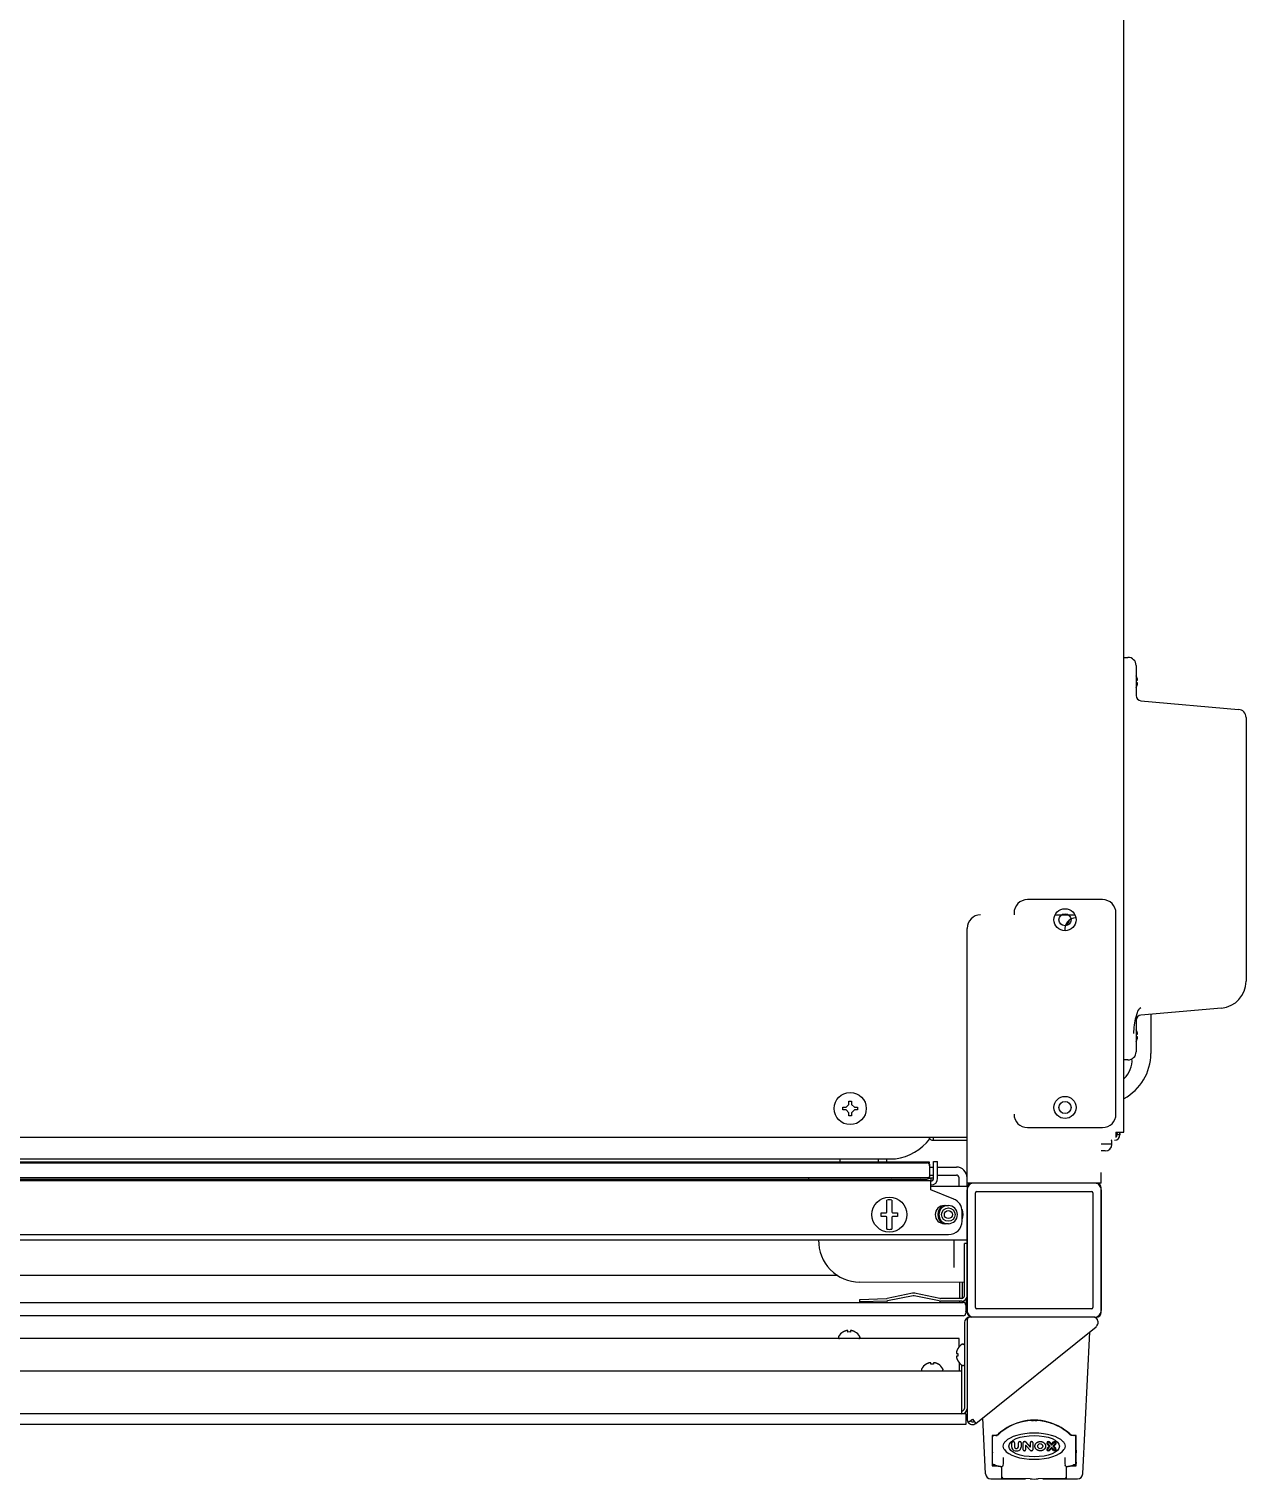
# Model space of a CAD drawing. Header units: millimetres. Extents: x 900 to 7803, y 2935 to 8583.
# Drawn here: x 5068 to 5522, y 2935 to 3475 of the extents above; entities that cross this region are included whole.
import ezdxf

# ---------------------------------------------------------------- set-up
doc = ezdxf.new("R2010")
doc.units = ezdxf.units.MM
doc.header["$LTSCALE"] = 676.148
doc.layers.get('0').update_dxf_attribs({"linetype": 'CONTINUOUS'})
for name, color, linetype in [('ASSI', 7, 'CONTINUOUS'), ('CURVE', 7, 'CONTINUOUS'), ('GEOM', 7, 'CONTINUOUS')]:
    doc.layers.add(name, color=color, linetype=linetype)

msp = doc.modelspace()

# ---------------------------------------------------------------- linework, layer by layer
at = {"color": 7, "linetype": 'Continuous'}
for p, q in [((5480.52, 3232.49), (5481.01, 3232.49)), ((5481.01, 3231.49), (5480.52, 3231.49)), ((5481.02, 3231.42), (5481.01, 3231.49)), ((5481.02, 3232.56), (5481.02, 3232.58)), ((5468.02, 3150.69), (5440.02, 3150.69)), ((5435.02, 3145.69), (5435.02, 3144.99)), ((5473.02, 3070.69), (5473.02, 3145.69)), ((5480.52, 3100.49), (5481.01, 3100.49)), ((5481.01, 3099.49), (5480.52, 3099.49)), ((5481.02, 3099.42), (5481.01, 3099.49)), ((5481.02, 3100.56), (5481.02, 3100.58)), ((5371.17, 3073.29), (5372.36, 3073.29)), ((5371.17, 3072.29), (5371.17, 3073.29)), ((5372.36, 3072.29), (5371.17, 3072.29)), ((5372.36, 3073.29), (5373.42, 3074.35)), ((5373.42, 3071.23), (5372.36, 3072.29)), ((5373.42, 3075.54), (5374.42, 3075.54)), ((5373.42, 3074.35), (5373.42, 3075.54)), ((5373.42, 3070.04), (5373.42, 3071.23)), ((5374.42, 3075.54), (5374.42, 3074.35)), ((5374.42, 3074.35), (5375.48, 3073.29)), ((5375.48, 3072.29), (5374.42, 3071.23)), ((5374.42, 3071.23), (5374.42, 3070.04)), ((5375.48, 3073.29), (5376.67, 3073.29)), ((5376.67, 3072.29), (5375.48, 3072.29)), ((5376.67, 3073.29), (5376.67, 3072.29)), ((5374.42, 3070.04), (5373.42, 3070.04)), ((5404.92, 3060.99), (5404.92, 3061.99)), ((5440.02, 3065.69), (5468.02, 3065.69)), ((5471.52, 3059.49), (5471.5, 3060.74)), ((5474.52, 3062.99), (5473.52, 3062.99)), ((5471.52, 3059.49), (5467.52, 3059.49)), ((4712.52, 3054.09), (5390.77, 3054.09)), ((5370.02, 3054.09), (5370.02, 3052.79)), ((5384.52, 3052.79), (5384.52, 3054.09)), ((5390.84, 3054.09), (5390.77, 3054.09)), ((5404.02, 3043.79), (5417.62, 3043.79)), ((5417.52, 3043.19), (5417.52, 2996.79)), ((5420.66, 2998.63), (5420.66, 3041.35)), ((5421.16, 3041.85), (5463.88, 3041.85)), ((5464.38, 3041.35), (5464.38, 2998.63)), ((5467.52, 2996.79), (5467.52, 3043.19)), ((4659.52, 3023.79), (5417.52, 3023.79)), ((5417.52, 3022.49), (5416.52, 3022.49)), ((5377.55, 3000.66), (5377.52, 3001.65)), ((5387.55, 3000.99), (5377.55, 3000.66)), ((5415.52, 3000.99), (5411.52, 3000.99)), ((5463.88, 2998.13), (5421.16, 2998.13)), ((5465.01, 2994.99), (5465.72, 2994.99)), ((5371.22, 2989.43), (5371.22, 2989.47)), ((5372.59, 2989.99), (5372.52, 2989.99)), ((5373.02, 2989.43), (5373.02, 2989.99)), ((5374.02, 2989.99), (5374.02, 2989.43)), ((5374.45, 2989.99), (5374.43, 2990)), ((5375.82, 2989.47), (5375.82, 2989.43)), ((5413.51, 2981.56), (5413.52, 2981.49)), ((5413.51, 2980.42), (5413.51, 2980.4)), ((5413.52, 2981.49), (5414.07, 2981.49)), ((5414.07, 2980.49), (5413.52, 2980.49)), ((5414.04, 2983.29), (5414.07, 2983.29)), ((5402.22, 2977.43), (5402.22, 2977.47)), ((5403.59, 2977.99), (5403.52, 2977.99)), ((5404.02, 2977.43), (5404.02, 2977.99)), ((5405.02, 2977.99), (5405.02, 2977.43)), ((5405.45, 2977.99), (5405.43, 2978)), ((5406.82, 2977.47), (5406.82, 2977.43)), ((5414.07, 2978.69), (5414.04, 2978.69)), ((5427.1, 2950.66), (5426.84, 2950.91)), ((5426.84, 2950.91), (5426.84, 2939.56)), ((5458.19, 2950.91), (5457.94, 2950.66)), ((5458.2, 2939.56), (5458.19, 2950.91)), ((5426.84, 2939.56), (5427.25, 2939.97)), ((5428.78, 2939.66), (5428.77, 2939.55)), ((5430.52, 2939.24), (5430.52, 2939.22)), ((5454.52, 2939.22), (5454.52, 2939.24)), ((5456.27, 2939.55), (5456.26, 2939.66)), ((5457.79, 2939.97), (5458.2, 2939.56))]:
    msp.add_line(p, q, dxfattribs=at)
at = {"linetype": 'Continuous'}
for p, q in [((5404.92, 3060.99), (5417.52, 3060.99)), ((5474.52, 3062.99), (5474.52, 3063.99)), ((5387.52, 3052.79), (5387.52, 3054.09)), ((5416.52, 3002.99), (5416.52, 3022.49)), ((5377.52, 3001.65), (5387.51, 3001.99)), ((5415.52, 3001.99), (5411.52, 3001.99))]:
    msp.add_line(p, q, dxfattribs=at)
at = {"color": 7, "linetype": 'Continuous'}
msp.add_circle((5373.92, 3072.79), 6, dxfattribs=at)
for centre, radius, start, end in [((5476.41, 3231.8), 4.75, 28.9685, 30.2183), ((5476.42, 3231.81), 4.75, 28.0074, 28.9684), ((5476.42, 3231.81), 4.75, 26.6813, 28.0074), ((5476.42, 3231.81), 4.74, 25.5402, 26.6812), ((5476.42, 3231.81), 4.74, 24.5722, 25.5402), ((5476.43, 3231.81), 4.73, 23.3175, 24.5722), ((5476.43, 3231.81), 4.73, 22.5474, 23.3174), ((5476.44, 3231.82), 4.72, 21.0025, 22.5476), ((5476.45, 3231.82), 4.72, 20.5181, 21.0023), ((5476.46, 3231.82), 4.7, 18.4656, 20.5187), ((5476.41, 3232.18), 4.75, 329.7816, 331.0315), ((5476.42, 3232.17), 4.75, 331.0316, 331.9926), ((5476.42, 3232.17), 4.75, 331.9926, 333.3187), ((5476.42, 3232.17), 4.74, 333.3188, 334.4598), ((5476.42, 3232.17), 4.74, 334.4598, 335.4278), ((5476.43, 3232.17), 4.73, 335.4278, 336.6825), ((5476.43, 3232.17), 4.73, 336.6826, 337.4526), ((5476.44, 3232.16), 4.72, 337.4524, 338.9975), ((5476.45, 3232.16), 4.72, 338.9977, 339.4819), ((5476.46, 3232.16), 4.7, 339.4813, 341.5344), ((5476.48, 3231.83), 4.68, 17.3773, 18.465), ((5476.48, 3232.15), 4.68, 341.535, 342.6227), ((5476.49, 3231.83), 4.67, 16.3949, 17.3772), ((5476.49, 3232.15), 4.67, 342.6228, 343.6051), ((5476.52, 3231.84), 4.64, 14.3176, 16.3964), ((5476.52, 3232.14), 4.64, 343.6036, 345.6824), ((5479.03, 3232.74), 2.01, 5.1401, 7.2744), ((5479.02, 3232.74), 2.01, 352.7259, 354.7415), ((5479.03, 3231.24), 2.01, 352.7256, 354.8598), ((5479.05, 3232.74), 1.98, 4.2856, 5.1372), ((5479.06, 3232.74), 1.97, 3.0233, 4.286), ((5479.06, 3232.74), 1.97, 355.3984, 356.7833), ((5479.05, 3231.24), 1.98, 4.6009, 5.2558), ((5479.06, 3231.24), 1.97, 3.2166, 4.6016), ((5479.06, 3231.24), 1.97, 355.714, 356.9767), ((5479.05, 3231.24), 1.98, 354.8627, 355.7144), ((5479.07, 3232.74), 1.96, 1.9964, 3.0228), ((5479.08, 3232.74), 1.95, 0.9261, 1.9964), ((5479.08, 3232.74), 1.95, 358.8459, 0.9258), ((5479.08, 3232.74), 1.96, 357.6233, 358.8455), ((5479.07, 3232.74), 1.96, 356.7841, 357.6235), ((5479.07, 3231.24), 1.96, 2.3765, 3.2159), ((5479.08, 3231.24), 1.95, 1.1544, 2.3767), ((5479.08, 3231.24), 1.95, 359.0741, 1.1541), ((5479.08, 3231.24), 1.95, 358.0037, 359.0738), ((5479.07, 3231.24), 1.96, 356.9771, 358.0037), ((5440.02, 3145.69), 5, 90, 180), ((5468.02, 3145.69), 5, 0, 90), ((5476.41, 3099.8), 4.75, 28.9685, 30.2183), ((5476.42, 3099.81), 4.75, 28.0074, 28.9684), ((5476.42, 3099.81), 4.75, 26.6813, 28.0074), ((5476.42, 3099.81), 4.74, 25.5402, 26.6812), ((5476.42, 3099.81), 4.74, 24.5722, 25.5402), ((5476.43, 3099.81), 4.73, 23.3175, 24.5722), ((5476.43, 3100.17), 4.73, 335.4278, 336.6825), ((5476.43, 3099.81), 4.73, 22.5474, 23.3174), ((5476.43, 3100.17), 4.73, 336.6826, 337.4526), ((5476.44, 3099.82), 4.72, 21.0025, 22.5476), ((5476.44, 3100.16), 4.72, 337.4524, 338.9975), ((5476.45, 3099.82), 4.72, 20.5181, 21.0023), ((5476.45, 3100.16), 4.72, 338.9977, 339.4819), ((5476.46, 3099.82), 4.7, 18.4656, 20.5187), ((5476.46, 3100.16), 4.7, 339.4813, 341.5344), ((5476.48, 3099.83), 4.68, 17.3773, 18.465), ((5476.48, 3100.15), 4.68, 341.535, 342.6227), ((5476.49, 3099.83), 4.67, 16.3949, 17.3772), ((5476.49, 3100.15), 4.67, 342.6228, 343.6051), ((5476.52, 3099.84), 4.64, 14.3176, 16.3964), ((5476.52, 3100.14), 4.64, 343.6036, 345.6824), ((5479.03, 3100.74), 2.01, 5.1401, 7.2744), ((5479.02, 3100.74), 2.01, 352.7259, 354.7415), ((5479.03, 3099.24), 2.01, 352.7256, 354.8598), ((5479.05, 3100.74), 1.98, 4.2856, 5.1372), ((5479.06, 3100.74), 1.97, 3.0233, 4.286), ((5479.06, 3100.74), 1.97, 355.3984, 356.7833), ((5479.05, 3099.24), 1.98, 4.6009, 5.2558), ((5479.06, 3099.24), 1.97, 3.2166, 4.6016), ((5479.06, 3099.24), 1.97, 355.714, 356.9767), ((5479.05, 3099.24), 1.98, 354.8627, 355.7144), ((5479.07, 3100.74), 1.96, 1.9964, 3.0228), ((5479.08, 3100.74), 1.95, 0.9261, 1.9964), ((5479.08, 3100.74), 1.95, 358.8459, 0.9258), ((5479.08, 3100.74), 1.96, 357.6233, 358.8455), ((5479.07, 3100.74), 1.96, 356.7841, 357.6235), ((5479.07, 3099.24), 1.96, 2.3765, 3.2159), ((5479.08, 3099.24), 1.95, 1.1544, 2.3767), ((5479.08, 3099.24), 1.95, 359.0741, 1.1541), ((5479.08, 3099.24), 1.95, 358.0037, 359.0738), ((5479.07, 3099.24), 1.96, 356.9771, 358.0037), ((5476.41, 3100.18), 4.75, 329.7816, 331.0315), ((5476.42, 3100.17), 4.75, 331.0316, 331.9926), ((5476.42, 3100.17), 4.75, 331.9926, 333.3187), ((5476.42, 3100.17), 4.74, 333.3188, 334.4598), ((5476.42, 3100.17), 4.74, 334.4598, 335.4278), ((5440.02, 3070.69), 5, 180, 270), ((5468.02, 3070.69), 5, 270, 360), ((5388.17, 3073.51), 19.6, 277.8201, 322.0692), ((5471.25, 3060.74), 0.25, 1, 90), ((5472.52, 3062.99), 1, 300.0453, 360), ((5419.32, 3043.19), 1.8, 90, 180), ((5465.72, 3043.19), 1.8, 0, 90), ((5421.16, 3041.35), 0.5, 90, 180), ((5463.88, 3041.35), 0.5, 0, 90), ((5410.52, 3033.24), 5.5, 339.2308, 20.7692), ((5415.52, 3002.99), 2, 270, 360), ((5419.32, 2996.79), 1.8, 180, 264.7088), ((5421.16, 2998.63), 0.5, 180, 270), ((5463.88, 2998.63), 0.5, 270, 360), ((5465.72, 2996.79), 1.8, 270, 360), ((5373.72, 2985.37), 4.8, 121.3727, 149.6988), ((5373.71, 2985.38), 4.75, 118.9687, 121.5341), ((5373.7, 2985.39), 4.75, 118.0074, 118.9684), ((5373.7, 2985.39), 4.75, 116.6813, 118.0074), ((5373.7, 2985.39), 4.74, 115.5402, 116.6812), ((5373.7, 2985.4), 4.74, 114.5722, 115.5402), ((5373.7, 2985.4), 4.73, 113.3175, 114.5722), ((5373.69, 2985.4), 4.73, 112.5474, 113.3174), ((5373.69, 2985.41), 4.72, 111.0025, 112.5476), ((5373.69, 2985.42), 4.72, 110.5181, 111.0023), ((5373.68, 2985.43), 4.7, 108.4656, 110.5187), ((5373.68, 2985.45), 4.68, 107.3773, 108.465), ((5373.67, 2985.46), 4.67, 106.3949, 107.3772), ((5373.67, 2985.49), 4.64, 104.3176, 106.3964), ((5372.77, 2988.02), 1.98, 94.6009, 95.2558), ((5372.77, 2988.03), 1.97, 93.2166, 94.6016), ((5372.77, 2988.04), 1.96, 92.3765, 93.2159), ((5372.77, 2988.05), 1.95, 91.1544, 92.3767), ((5372.77, 2988.05), 1.95, 89.0741, 91.1541), ((5372.77, 2988.05), 1.95, 88.0037, 89.0738), ((5372.77, 2988.04), 1.96, 86.9771, 88.0037), ((5372.77, 2988.03), 1.97, 85.714, 86.9767), ((5372.77, 2988.02), 1.98, 84.8627, 85.7144), ((5372.76, 2988), 2.01, 82.7256, 84.8598), ((5373.52, 2985.67), 3.8, 82.4351, 97.5649), ((5374.27, 2988), 2.01, 95.1401, 97.2744), ((5374.27, 2988.02), 1.98, 94.2856, 95.1372), ((5374.27, 2988.03), 1.97, 93.0233, 94.286), ((5374.27, 2988.04), 1.96, 91.9964, 93.0228), ((5374.27, 2988.05), 1.95, 90.9261, 91.9964), ((5374.27, 2988.05), 1.95, 88.8459, 90.9258), ((5374.27, 2988.05), 1.96, 87.6233, 88.8455), ((5374.27, 2988.04), 1.96, 86.7841, 87.6235), ((5374.27, 2988.03), 1.97, 85.3984, 86.7833), ((5374.26, 2988), 2.01, 82.7259, 84.7415), ((5373.37, 2985.49), 4.64, 73.6036, 75.6824), ((5373.36, 2985.46), 4.67, 72.6228, 73.6051), ((5373.36, 2985.45), 4.68, 71.535, 72.6227), ((5373.35, 2985.43), 4.7, 69.4813, 71.5344), ((5373.35, 2985.42), 4.72, 68.9977, 69.4819), ((5373.35, 2985.41), 4.72, 67.4524, 68.9975), ((5373.34, 2985.4), 4.73, 66.6826, 67.4526), ((5373.34, 2985.4), 4.73, 65.4278, 66.6825), ((5373.34, 2985.4), 4.74, 64.4598, 65.4278), ((5373.34, 2985.39), 4.74, 63.3188, 64.4598), ((5373.34, 2985.39), 4.75, 61.9926, 63.3187), ((5373.33, 2985.39), 4.75, 61.0316, 61.9926), ((5373.33, 2985.38), 4.75, 58.4659, 61.0313), ((5373.32, 2985.37), 4.8, 30.3012, 58.6273), ((5415.51, 2981.74), 2.01, 172.7256, 174.8598), ((5415.49, 2981.74), 1.98, 174.8627, 175.7144), ((5415.48, 2981.74), 1.97, 175.714, 176.9767), ((5415.47, 2981.74), 1.96, 176.9771, 178.0037), ((5415.46, 2981.74), 1.95, 178.0037, 179.0738), ((5415.46, 2981.74), 1.95, 179.0741, 181.1541), ((5415.46, 2981.74), 1.95, 181.1544, 182.3767), ((5415.47, 2981.74), 1.96, 182.3765, 183.2159), ((5415.48, 2981.74), 1.97, 183.2166, 184.6016), ((5415.49, 2981.74), 1.98, 184.6009, 185.2558), ((5415.51, 2980.24), 2.01, 172.7259, 174.7415), ((5415.48, 2980.24), 1.97, 175.3984, 176.7833), ((5415.47, 2980.24), 1.96, 176.7841, 177.6235), ((5415.46, 2980.24), 1.96, 177.6233, 178.8455), ((5415.46, 2980.24), 1.95, 178.8459, 180.9258), ((5415.46, 2980.24), 1.95, 180.9261, 181.9964), ((5415.47, 2980.24), 1.96, 181.9964, 183.0228), ((5415.48, 2980.24), 1.97, 183.0233, 184.286), ((5415.49, 2980.24), 1.98, 184.2856, 185.1372), ((5415.51, 2980.24), 2.01, 185.1401, 187.2744), ((5418.02, 2980.84), 4.64, 163.6036, 165.6824), ((5418.02, 2981.14), 4.64, 194.3176, 196.3964), ((5418.05, 2980.83), 4.67, 162.6228, 163.6051), ((5418.05, 2981.15), 4.67, 196.3949, 197.3772), ((5418.06, 2980.83), 4.68, 161.535, 162.6227), ((5418.06, 2981.15), 4.68, 197.3773, 198.465), ((5418.08, 2980.82), 4.7, 159.4813, 161.5344), ((5418.08, 2981.16), 4.7, 198.4656, 200.5187), ((5418.09, 2980.82), 4.72, 158.9977, 159.4819), ((5418.09, 2981.16), 4.72, 200.5181, 201.0023), ((5418.1, 2980.82), 4.72, 157.4524, 158.9975), ((5418.1, 2981.16), 4.72, 201.0025, 202.5476), ((5418.1, 2980.81), 4.73, 156.6826, 157.4526), ((5418.1, 2981.17), 4.73, 202.5474, 203.3174), ((5418.11, 2980.81), 4.73, 155.4278, 156.6825), ((5418.11, 2981.17), 4.73, 203.3175, 204.5722), ((5418.11, 2980.81), 4.74, 154.4598, 155.4278), ((5418.12, 2980.81), 4.74, 153.3188, 154.4598), ((5418.12, 2980.81), 4.75, 151.9926, 153.3187), ((5418.12, 2980.81), 4.75, 151.0316, 151.9926), ((5418.13, 2980.8), 4.75, 148.4659, 151.0313), ((5417.83, 2980.99), 3.79, 172.4013, 187.5987), ((5404.72, 2973.37), 4.8, 121.3727, 149.6988), ((5404.71, 2973.38), 4.75, 118.9687, 121.5341), ((5404.7, 2973.39), 4.75, 118.0074, 118.9684), ((5404.7, 2973.39), 4.75, 116.6813, 118.0074), ((5404.7, 2973.39), 4.74, 115.5402, 116.6812), ((5404.7, 2973.4), 4.74, 114.5722, 115.5402), ((5404.7, 2973.4), 4.73, 113.3175, 114.5722), ((5404.69, 2973.4), 4.73, 112.5474, 113.3174), ((5404.69, 2973.41), 4.72, 111.0025, 112.5476), ((5404.69, 2973.42), 4.72, 110.5181, 111.0023), ((5404.68, 2973.43), 4.7, 108.4656, 110.5187), ((5404.68, 2973.45), 4.68, 107.3773, 108.465), ((5404.67, 2973.46), 4.67, 106.3949, 107.3772), ((5404.67, 2973.49), 4.64, 104.3176, 106.3964), ((5403.77, 2976.02), 1.98, 94.6009, 95.2558), ((5403.77, 2976.03), 1.97, 93.2166, 94.6016), ((5403.77, 2976.04), 1.96, 92.3765, 93.2159), ((5403.77, 2976.05), 1.95, 91.1544, 92.3767), ((5403.77, 2976.05), 1.95, 89.0741, 91.1541), ((5403.77, 2976.05), 1.95, 88.0037, 89.0738), ((5403.77, 2976.04), 1.96, 86.9771, 88.0037), ((5403.77, 2976.03), 1.97, 85.714, 86.9767), ((5403.77, 2976.02), 1.98, 84.8627, 85.7144), ((5403.76, 2976), 2.01, 82.7256, 84.8598), ((5404.52, 2973.67), 3.8, 82.4351, 97.5649), ((5405.27, 2976), 2.01, 95.1401, 97.2744), ((5405.27, 2976.02), 1.98, 94.2856, 95.1372), ((5405.27, 2976.03), 1.97, 93.0233, 94.286), ((5405.27, 2976.04), 1.96, 91.9964, 93.0228), ((5405.27, 2976.05), 1.95, 90.9261, 91.9964), ((5405.27, 2976.05), 1.95, 88.8459, 90.9258), ((5405.27, 2976.05), 1.96, 87.6233, 88.8455), ((5405.27, 2976.04), 1.96, 86.7841, 87.6235), ((5405.27, 2976.03), 1.97, 85.3984, 86.7833), ((5405.26, 2976), 2.01, 82.7259, 84.7415), ((5404.37, 2973.49), 4.64, 73.6036, 75.6824), ((5404.36, 2973.46), 4.67, 72.6228, 73.6051), ((5404.36, 2973.45), 4.68, 71.535, 72.6227), ((5404.35, 2973.43), 4.7, 69.4813, 71.5344), ((5404.35, 2973.42), 4.72, 68.9977, 69.4819), ((5404.35, 2973.41), 4.72, 67.4524, 68.9975), ((5404.34, 2973.4), 4.73, 66.6826, 67.4526), ((5404.34, 2973.4), 4.73, 65.4278, 66.6825), ((5404.34, 2973.4), 4.74, 64.4598, 65.4278), ((5404.34, 2973.39), 4.74, 63.3188, 64.4598), ((5404.34, 2973.39), 4.75, 61.9926, 63.3187), ((5404.33, 2973.39), 4.75, 61.0316, 61.9926), ((5404.33, 2973.38), 4.75, 58.4659, 61.0313), ((5404.32, 2973.37), 4.8, 30.3012, 58.6273), ((5418.11, 2981.17), 4.74, 204.5722, 205.5402), ((5418.12, 2981.17), 4.74, 205.5402, 206.6812), ((5418.12, 2981.17), 4.75, 206.6813, 208.0074), ((5418.12, 2981.17), 4.75, 208.0074, 208.9684), ((5418.13, 2981.18), 4.75, 208.9687, 211.5341), ((5442.52, 2936.89), 19.6, 93.0489, 100.8035), ((5442.52, 2936.63), 19.87, 89.4131, 90.587), ((5442.52, 2936.89), 19.6, 79.1965, 86.9511), ((5441.35, 3002.24), 63.94, 258.6526, 260.0277), ((5443.69, 3002.24), 63.94, 279.9723, 281.3474)]:
    msp.add_arc(centre, radius, start, end, dxfattribs=at)
at = {"linetype": 'Continuous'}
for centre, radius, start, end in [((5404.92, 3062.99), 2, 210.0308, 270), ((5472.52, 3062.99), 2, 270, 360), ((5471.48, 3061.27), 3.66, 47.0145, 48.007), ((5415.52, 3002.99), 1, 270, 360)]:
    msp.add_arc(centre, radius, start, end, dxfattribs=at)
at = {"color": 7, "linetype": 'Continuous'}
for centre, major_axis, ratio, start_param, end_param in [((5442.52, 2936.89), (0, 19.69), 1, -0.537608, 0.537608), ((5430.53, 2939.6), (6.3, 0), 0.008846, -2.197587, -1.854291), ((5442.52, 3008.88), (0, 70.68), 1, -3.315658, -3.312196), ((5442.52, 3008.88), (0, 70.68), 1, -2.97099, -2.967528), ((5454.51, 2939.6), (6.3, 0), 0.008846, -1.287302, -0.944005)]:
    msp.add_ellipse(centre, major_axis=major_axis, ratio=ratio, start_param=start_param, end_param=end_param, dxfattribs=at)
msp.add_open_spline([(5473.23, 3063.99), (5473.27, 3063.91), (5473.43, 3063.6), (5473.52, 3063.25), (5473.52, 3062.99)], degree=3, knots=[0, 0, 0, 0, 0.266454, 1, 1, 1, 1], dxfattribs=at)
at = {"linetype": 'Continuous'}
msp.add_open_spline([(5473.98, 3063.95), (5474.06, 3063.87), (5474.32, 3063.61), (5474.52, 3063.25), (5474.52, 3062.99)], degree=3, knots=[0, 0, 0, 0, 0.297788, 1, 1, 1, 1], dxfattribs=at)
at = {"color": 7, "linetype": 'Continuous'}
for points in [[(5441.48, 2956.46), (5441.76, 2956.48), (5442.04, 2956.49), (5442.31, 2956.49)], [(5442.72, 2956.49), (5443, 2956.49), (5443.28, 2956.48), (5443.56, 2956.46)]]:
    msp.add_open_spline(points, degree=3, dxfattribs=at)
at = {"layer": 'ASSI', "color": 7, "linetype": 'Continuous'}
for p, q in [((5369.52, 2987.59), (5369.52, 2987.39)), ((5377.52, 2987.59), (5377.52, 2987.39)), ((5415.92, 2984.99), (5416.12, 2984.99)), ((5400.52, 2975.59), (5400.52, 2975.39)), ((5408.52, 2975.59), (5408.52, 2975.39)), ((5415.92, 2976.99), (5416.12, 2976.99))]:
    msp.add_line(p, q, dxfattribs=at)
for centre in [(5454.02, 3143.19), (5454.02, 3073.19)]:
    msp.add_circle(centre, 2.25, dxfattribs=at)
at = {"layer": 'ASSI', "linetype": 'Continuous'}
msp.add_arc((5454.02, 3143.19), 1.65, 284.3174, 356.2831, dxfattribs=at)
at = {"layer": 'ASSI', "color": 7, "linetype": 'Continuous'}
for centre, radius, start, end in [((5394.78, 3035.84), 12, 117.4313, 123), ((5369.92, 2987.59), 0.4, 149.6988, 180), ((5369.92, 2987.39), 0.4, 180, 270), ((5373.72, 2985.37), 4.8, 121.3727, 149.6988), ((5373.32, 2985.37), 4.8, 30.3012, 58.6273), ((5377.12, 2987.39), 0.4, 270, 360), ((5377.12, 2987.59), 0.4, 0, 30.3012), ((5418.14, 2980.79), 4.8, 120.3012, 148.5421), ((5415.92, 2984.59), 0.4, 90, 120.3012), ((5416.12, 2984.59), 0.4, 0, 90), ((5400.92, 2975.59), 0.4, 149.6988, 180), ((5400.92, 2975.39), 0.4, 180, 270), ((5404.72, 2973.37), 4.8, 121.3727, 149.6988), ((5404.32, 2973.37), 4.8, 30.3012, 58.6273), ((5408.12, 2975.39), 0.4, 270, 360), ((5408.12, 2975.59), 0.4, 0, 30.3012), ((5418.14, 2981.19), 4.8, 211.4579, 239.6988), ((5415.92, 2977.39), 0.4, 239.6988, 270), ((5416.12, 2977.39), 0.4, 270, 360)]:
    msp.add_arc(centre, radius, start, end, dxfattribs=at)
at = {"layer": 'CURVE', "color": 40, "linetype": 'Continuous'}
msp.add_line((5405.02, 3046.79), (5404.02, 3046.79), dxfattribs=at)
at = {"layer": 'GEOM', "linetype": 'Continuous'}
for p, q in [((5476.02, 3063.99), (5476.02, 3838.49)), ((5450.31, 3144.99), (5457.73, 3144.99)), ((5417.52, 3043.79), (5417.52, 3139.99)), ((5417.52, 3061.99), (4712.52, 3061.99)), ((5473.02, 3063.99), (5476.02, 3063.99)), ((5473.02, 3063.99), (5473.02, 3061.99)), ((5403.52, 3050.99), (5405.02, 3050.99)), ((5405.02, 3046.79), (5405.02, 3052.99)), ((5406.52, 3050.99), (5413.52, 3050.99)), ((5404.02, 3045.79), (4712.52, 3045.79)), ((5403.23, 3046.79), (5404.02, 3046.79)), ((5404.02, 3042.49), (5404.02, 3045.79)), ((5467.52, 3044.99), (5417.52, 3044.99)), ((5467.52, 3044.99), (5467.52, 3048.99)), ((5412.5, 3039.05), (5404.02, 3042.49)), ((5409.02, 3036.61), (5410.52, 3036.61)), ((5415.62, 3030.79), (5415.62, 3034.42)), ((5410.52, 3029.86), (5409.02, 3029.86)), ((4701.96, 3025.79), (5410.62, 3025.79)), ((5369.33, 3010.49), (4665.27, 3010.49)), ((5414.77, 3001.99), (5414.77, 3007.49)), ((5397.15, 3003.95), (5387.68, 3002.01)), ((5407.34, 3002.01), (5397.95, 3003.95)), ((5411.52, 3001.99), (5407.55, 3001.99)), ((5414.77, 3000.49), (5414.77, 3000.99)), ((5417.27, 2997.99), (5417.27, 3002.08)), ((5417.54, 2993.99), (5417.54, 2956.69)), ((5464.69, 2994.99), (5418.54, 2994.99)), ((5420.77, 2955.4), (5465.59, 2991.43)), ((4661.52, 2974.99), (5415.52, 2974.99)), ((5415.52, 2959.14), (5415.52, 2974.99)), ((5418.21, 2955.91), (5419.52, 2956.96)), ((5419.52, 2956.96), (5420.77, 2955.4))]:
    msp.add_line(p, q, dxfattribs=at)
at = {"layer": 'GEOM', "color": 7, "linetype": 'Continuous'}
for p, q in [((5476.02, 3241.02), (5477.47, 3241.04)), ((5480.52, 3238.04), (5480.52, 3226.82)), ((5482.34, 3224.83), (5518.78, 3221.64)), ((5521.52, 3218.65), (5521.52, 3120.24)), ((5512.39, 3110.28), (5482.34, 3107.65)), ((5480.52, 3106.99), (5481, 3108.56)), ((5480.52, 3106.54), (5480.52, 3093.94)), ((5486.02, 3107.97), (5486.02, 3093.27)), ((5477.47, 3090.94), (5476.02, 3090.96)), ((5469.02, 3056.99), (5467.52, 3056.99)), ((5471.52, 3059.45), (5471.52, 3059.49)), ((5403.52, 3052.79), (4712.52, 3052.79)), ((4712.52, 3052.49), (5402.52, 3052.49)), ((5403.52, 3052.29), (5403.12, 3052.29)), ((5403.52, 3052.3), (5403.52, 3052.79)), ((5403.52, 3052.09), (5403.52, 3051.59)), ((5403.52, 3051.49), (5403.52, 3046.79)), ((5405.02, 3052.99), (5406.52, 3052.99)), ((5406.52, 3046.79), (5406.52, 3052.99)), ((5403.38, 3046.99), (4712.52, 3046.99)), ((4712.52, 3046.49), (5402.52, 3046.49)), ((5358.52, 3046.49), (5358.52, 3046.99)), ((5403.52, 3047.99), (5405.02, 3047.99)), ((5404.02, 3046.79), (5404.02, 3045.79)), ((5406.52, 3047.99), (5413.52, 3047.99)), ((5414.52, 3043.79), (5414.52, 3046.99)), ((5417.53, 2997.5), (5417.53, 3042.48)), ((5467.51, 3042.48), (5467.51, 2997.5)), ((5385.52, 3033.94), (5387.32, 3033.94)), ((5385.52, 3032.54), (5385.52, 3033.94)), ((5387.62, 3034.24), (5387.62, 3038.66)), ((5389.42, 3038.66), (5389.42, 3034.24)), ((5389.72, 3033.94), (5391.52, 3033.94)), ((5391.52, 3033.94), (5391.52, 3032.54)), ((5387.32, 3032.54), (5385.52, 3032.54)), ((5387.62, 3027.82), (5387.62, 3032.24)), ((5389.42, 3032.24), (5389.42, 3027.82)), ((5391.52, 3032.54), (5389.72, 3032.54)), ((5412.52, 3023.79), (5412.52, 3013.54)), ((5416.52, 3007.91), (5377.45, 3008.08)), ((5415.77, 3001.99), (5415.77, 3007.91)), ((5397.35, 3002.97), (5387.88, 3001.03)), ((5407.14, 3001.03), (5397.75, 3002.97)), ((5411.52, 3000.99), (5407.55, 3000.99)), ((5415.77, 3000.49), (5415.77, 3000.99)), ((4661.02, 3000.49), (5416.02, 3000.49)), ((5417.02, 2999.49), (5417.02, 2996.49)), ((5416.02, 2995.49), (4661.02, 2995.49)), ((5416.52, 2992.99), (5416.52, 2960.99)), ((5414.52, 2986.99), (4662.52, 2986.99)), ((5414.52, 2983.91), (5414.52, 2986.99)), ((5460.65, 2936.62), (5463.3, 2989.59)), ((5414.52, 2978.07), (5414.52, 2974.99)), ((5415.52, 2974.99), (5415.52, 2977.19)), ((5417.02, 2958.99), (4660.02, 2958.99)), ((5415.52, 2958.99), (5415.52, 2959.14)), ((5417.02, 2958.99), (5417.02, 2954.99)), ((5417.02, 2954.99), (4660.02, 2954.99)), ((5424.38, 2936.62), (5423.34, 2957.47)), ((5427.02, 2940.39), (5427.02, 2950.39)), ((5428.4, 2950.89), (5427.51, 2950.89)), ((5434.17, 2946.53), (5434.17, 2948.14)), ((5435.21, 2948.14), (5435.21, 2946.66)), ((5436.62, 2946.66), (5436.62, 2948.14)), ((5437.65, 2948.14), (5437.65, 2946.53)), ((5438.45, 2945.47), (5438.45, 2948.31)), ((5438.8, 2948.66), (5439.01, 2948.66)), ((5439.27, 2948.54), (5440.97, 2946.58)), ((5439.33, 2947.15), (5439.33, 2945.47)), ((5441.16, 2945.24), (5439.46, 2947.2)), ((5441.1, 2946.63), (5441.1, 2948.31)), ((5441.46, 2948.66), (5441.63, 2948.66)), ((5441.99, 2948.31), (5441.99, 2945.47)), ((5442.8, 2946.98), (5442.81, 2947.06)), ((5442.8, 2946.89), (5442.8, 2946.98)), ((5442.8, 2946.8), (5442.8, 2946.89)), ((5442.81, 2947.06), (5442.82, 2947.14)), ((5442.82, 2947.14), (5442.84, 2947.23)), ((5442.84, 2947.23), (5442.86, 2947.31)), ((5442.86, 2947.31), (5442.88, 2947.39)), ((5442.88, 2947.39), (5442.91, 2947.48)), ((5442.91, 2947.48), (5442.95, 2947.56)), ((5442.95, 2947.56), (5442.99, 2947.63)), ((5442.99, 2947.63), (5443.03, 2947.71)), ((5443.03, 2947.71), (5443.08, 2947.78)), ((5443.08, 2947.78), (5443.13, 2947.86)), ((5443.13, 2947.86), (5443.19, 2947.93)), ((5443.19, 2947.93), (5443.25, 2947.99)), ((5443.25, 2947.99), (5443.31, 2948.06)), ((5443.31, 2948.06), (5443.38, 2948.12)), ((5443.38, 2948.12), (5443.45, 2948.18)), ((5443.45, 2948.18), (5443.53, 2948.23)), ((5443.53, 2948.23), (5443.6, 2948.29)), ((5443.6, 2948.29), (5443.68, 2948.34)), ((5443.68, 2948.34), (5443.77, 2948.38)), ((5443.77, 2948.38), (5443.85, 2948.42)), ((5443.85, 2948.42), (5443.94, 2948.46)), ((5443.94, 2948.46), (5444.03, 2948.5)), ((5444.03, 2948.5), (5444.12, 2948.53)), ((5444.12, 2948.53), (5444.21, 2948.55)), ((5444.21, 2948.55), (5444.31, 2948.58)), ((5444.31, 2948.58), (5444.4, 2948.6)), ((5444.4, 2948.6), (5444.5, 2948.61)), ((5444.5, 2948.61), (5444.59, 2948.62)), ((5444.59, 2948.62), (5444.69, 2948.63)), ((5444.69, 2948.63), (5444.79, 2948.63)), ((5444.79, 2948.63), (5444.89, 2948.63)), ((5444.89, 2948.63), (5444.98, 2948.62)), ((5444.98, 2948.62), (5445.08, 2948.61)), ((5445.08, 2948.61), (5445.18, 2948.6)), ((5445.18, 2948.6), (5445.27, 2948.58)), ((5445.27, 2948.58), (5445.37, 2948.55)), ((5445.37, 2948.55), (5445.46, 2948.53)), ((5445.46, 2948.53), (5445.55, 2948.5)), ((5445.55, 2948.5), (5445.64, 2948.46)), ((5445.64, 2948.46), (5445.73, 2948.42)), ((5445.73, 2948.42), (5445.81, 2948.38)), ((5445.81, 2948.38), (5445.89, 2948.34)), ((5445.89, 2948.34), (5445.97, 2948.29)), ((5445.97, 2948.29), (5446.05, 2948.23)), ((5446.05, 2948.23), (5446.13, 2948.18)), ((5446.13, 2948.18), (5446.2, 2948.12)), ((5446.2, 2948.12), (5446.26, 2948.06)), ((5446.26, 2948.06), (5446.33, 2947.99)), ((5446.33, 2947.99), (5446.39, 2947.93)), ((5446.39, 2947.93), (5446.44, 2947.86)), ((5446.44, 2947.86), (5446.5, 2947.78)), ((5446.5, 2947.78), (5446.54, 2947.71)), ((5446.54, 2947.71), (5446.59, 2947.63)), ((5446.59, 2947.63), (5446.63, 2947.56)), ((5446.63, 2947.56), (5446.66, 2947.48)), ((5446.66, 2947.48), (5446.69, 2947.39)), ((5446.69, 2947.39), (5446.72, 2947.31)), ((5446.72, 2947.31), (5446.74, 2947.23)), ((5446.74, 2947.23), (5446.76, 2947.14)), ((5446.76, 2947.14), (5446.77, 2947.06)), ((5446.77, 2947.06), (5446.78, 2946.98)), ((5446.78, 2946.98), (5446.78, 2946.89)), ((5446.78, 2946.89), (5446.78, 2946.8)), ((5448.12, 2946.94), (5447.41, 2947.65)), ((5448.49, 2946.94), (5447.6, 2947.84)), ((5448.06, 2948.3), (5448.95, 2947.4)), ((5448.24, 2948.49), (5448.95, 2947.78)), ((5449.06, 2947.78), (5449.77, 2948.49)), ((5449.06, 2947.4), (5449.96, 2948.3)), ((5450.41, 2947.84), (5449.52, 2946.94)), ((5450.6, 2947.65), (5449.89, 2946.94)), ((5457.52, 2950.89), (5456.64, 2950.89)), ((5458.02, 2940.39), (5458.02, 2950.39)), ((5426.9, 2945.29), (5426.9, 2944.4)), ((5438.98, 2945.12), (5438.8, 2945.12)), ((5441.63, 2945.12), (5441.43, 2945.12)), ((5442.81, 2946.72), (5442.8, 2946.8)), ((5442.82, 2946.63), (5442.81, 2946.72)), ((5442.84, 2946.55), (5442.82, 2946.63)), ((5442.86, 2946.47), (5442.84, 2946.55)), ((5442.88, 2946.38), (5442.86, 2946.47)), ((5442.91, 2946.3), (5442.88, 2946.38)), ((5442.95, 2946.22), (5442.91, 2946.3)), ((5442.99, 2946.15), (5442.95, 2946.22)), ((5443.03, 2946.07), (5442.99, 2946.15)), ((5443.08, 2946), (5443.03, 2946.07)), ((5443.13, 2945.92), (5443.08, 2946)), ((5443.19, 2945.85), (5443.13, 2945.92)), ((5443.25, 2945.79), (5443.19, 2945.85)), ((5443.31, 2945.72), (5443.25, 2945.79)), ((5443.38, 2945.66), (5443.31, 2945.72)), ((5443.45, 2945.6), (5443.38, 2945.66)), ((5443.53, 2945.54), (5443.45, 2945.6)), ((5443.6, 2945.49), (5443.53, 2945.54)), ((5443.68, 2945.44), (5443.6, 2945.49)), ((5443.77, 2945.4), (5443.68, 2945.44)), ((5443.85, 2945.36), (5443.77, 2945.4)), ((5443.94, 2945.32), (5443.85, 2945.36)), ((5444.03, 2945.28), (5443.94, 2945.32)), ((5444.12, 2945.25), (5444.03, 2945.28)), ((5444.21, 2945.22), (5444.12, 2945.25)), ((5444.31, 2945.2), (5444.21, 2945.22)), ((5444.4, 2945.18), (5444.31, 2945.2)), ((5444.5, 2945.17), (5444.4, 2945.18)), ((5444.59, 2945.16), (5444.5, 2945.17)), ((5444.69, 2945.15), (5444.59, 2945.16)), ((5444.79, 2945.15), (5444.69, 2945.15)), ((5444.89, 2945.15), (5444.79, 2945.15)), ((5444.98, 2945.16), (5444.89, 2945.15)), ((5445.08, 2945.17), (5444.98, 2945.16)), ((5445.18, 2945.18), (5445.08, 2945.17)), ((5445.27, 2945.2), (5445.18, 2945.18)), ((5445.37, 2945.22), (5445.27, 2945.2)), ((5445.46, 2945.25), (5445.37, 2945.22)), ((5445.55, 2945.28), (5445.46, 2945.25)), ((5445.64, 2945.32), (5445.55, 2945.28)), ((5445.73, 2945.36), (5445.64, 2945.32)), ((5445.81, 2945.4), (5445.73, 2945.36)), ((5445.89, 2945.44), (5445.81, 2945.4)), ((5445.97, 2945.49), (5445.89, 2945.44)), ((5446.05, 2945.54), (5445.97, 2945.49)), ((5446.13, 2945.6), (5446.05, 2945.54)), ((5446.2, 2945.66), (5446.13, 2945.6)), ((5446.26, 2945.72), (5446.2, 2945.66)), ((5446.33, 2945.79), (5446.26, 2945.72)), ((5446.39, 2945.85), (5446.33, 2945.79)), ((5446.44, 2945.92), (5446.39, 2945.85)), ((5446.5, 2946), (5446.44, 2945.92)), ((5446.54, 2946.07), (5446.5, 2946)), ((5446.59, 2946.15), (5446.54, 2946.07)), ((5446.63, 2946.22), (5446.59, 2946.15)), ((5446.66, 2946.3), (5446.63, 2946.22)), ((5446.69, 2946.38), (5446.66, 2946.3)), ((5446.72, 2946.47), (5446.69, 2946.38)), ((5446.74, 2946.55), (5446.72, 2946.47)), ((5446.76, 2946.63), (5446.74, 2946.55)), ((5446.77, 2946.72), (5446.76, 2946.63)), ((5446.78, 2946.8), (5446.77, 2946.72)), ((5447.41, 2946.13), (5448.12, 2946.84)), ((5447.6, 2945.94), (5448.49, 2946.84)), ((5448.95, 2946.38), (5448.06, 2945.48)), ((5448.95, 2946), (5448.24, 2945.29)), ((5449.96, 2945.48), (5449.06, 2946.38)), ((5449.77, 2945.29), (5449.06, 2946)), ((5449.52, 2946.84), (5450.41, 2945.94)), ((5449.89, 2946.84), (5450.6, 2946.13)), ((5458.18, 2945.39), (5458.14, 2945.39)), ((5458.14, 2945.39), (5458.14, 2944.4)), ((5426.9, 2940.88), (5426.9, 2940.49)), ((5427.58, 2939.89), (5427.52, 2939.89)), ((5430.58, 2939.3), (5430.52, 2939.24)), ((5430.52, 2934.71), (5430.52, 2939.22)), ((5454.46, 2939.3), (5454.52, 2939.24)), ((5454.52, 2934.71), (5454.52, 2939.22)), ((5457.52, 2939.89), (5457.46, 2939.89)), ((5458.14, 2940.88), (5458.14, 2940.39)), ((5458.14, 2940.39), (5458.18, 2940.39)), ((5426.38, 2934.72), (5439.33, 2934.7)), ((5441.03, 2934.67), (5431.01, 2934.84)), ((5454.03, 2934.84), (5444, 2934.67)), ((5445.71, 2934.7), (5458.66, 2934.72))]:
    msp.add_line(p, q, dxfattribs=at)
for points in [[(5420.02, 3044.98), (5419.65, 3044.95), (5419.21, 3044.85), (5418.79, 3044.66), (5418.42, 3044.4), (5418.1, 3044.08), (5417.85, 3043.71), (5417.66, 3043.29), (5417.55, 3042.85), (5417.53, 3042.48)], [(5467.51, 3042.48), (5467.48, 3042.86), (5467.37, 3043.3), (5467.19, 3043.71), (5466.93, 3044.09), (5466.61, 3044.41), (5466.24, 3044.66), (5465.82, 3044.85), (5465.38, 3044.95), (5465.01, 3044.98)], [(5417.53, 2997.5), (5417.55, 2997.12), (5417.66, 2996.68), (5417.85, 2996.27), (5418.11, 2995.89), (5418.43, 2995.57), (5418.8, 2995.32), (5419.21, 2995.13)], [(5465.01, 2995), (5465.39, 2995.03), (5465.83, 2995.13), (5466.24, 2995.32), (5466.62, 2995.58), (5466.93, 2995.9), (5467.19, 2996.27), (5467.38, 2996.69), (5467.48, 2997.13), (5467.51, 2997.5)]]:
    msp.add_lwpolyline(points, dxfattribs=at)
for centre, radius in [((5454.02, 3143.19), 4.12), ((5454.02, 3073.19), 4.12), ((5388.52, 3033.24), 6.5), ((5410.52, 3033.24), 2.5), ((5410.52, 3033.24), 1.5), ((5444.79, 2946.89), 0.958)]:
    msp.add_circle(centre, radius, dxfattribs=at)
for centre, radius, start, end in [((5477.52, 3238.04), 3, 0, 91), ((5482.52, 3226.82), 2, 180, 265.0003), ((5518.52, 3218.65), 3, 0, 85), ((5511.52, 3120.24), 10, 275, 360), ((5482.52, 3105.66), 2, 94.9999, 180), ((5483.52, 3106.54), 3, 170.685, 180), ((5467.02, 3093.27), 19, 298.3272, 360), ((5477.52, 3093.94), 3, 269, 360), ((5470.02, 3090.74), 9, 312.0773, 4.0365), ((5469.02, 3059.49), 2.5, 270, 359), ((5402.52, 3051.49), 1, 0, 90), ((5398.86, 3043.86), 3, 40.1337, 61.3711), ((5402.52, 3047.49), 1, 270, 360), ((5404.02, 3046.79), 2.5, 270, 360), ((5413.52, 3046.99), 1, 0, 90), ((5387.32, 3034.24), 0.3, 270, 360), ((5388.52, 3033.24), 5.49, 80.5689, 99.4311), ((5389.72, 3034.24), 0.3, 180, 270), ((5410.52, 3033.24), 3.9, 128.5714, 231.4286), ((5410.52, 3033.24), 3.5, 104.7221, 255.2851), ((5387.32, 3032.24), 0.3, 0, 90), ((5389.72, 3032.24), 0.3, 90, 180), ((5377.52, 3023.49), 15.41, 178.8799, 269.75), ((5388.52, 3033.24), 5.49, 260.5689, 279.4311), ((5387.48, 3002.99), 2, 271.9183, 281.5783), ((5397.55, 3001.99), 1, 78.34, 101.5783), ((5407.55, 3002.99), 2, 258.34, 270), ((5416.02, 2999.49), 1, 0, 90), ((5416.02, 2996.49), 1, 270, 360), ((5418.52, 2992.99), 2, 90, 180), ((5415.52, 2960.99), 1, 270, 360), ((5419.52, 2956.96), 1, 218.7927, 308.7927), ((5442.52, 2936.89), 19.6, 100.8035, 133.2684), ((5442.45, 2937.02), 19.54, 120.8199, 132.4132), ((5442.52, 2936.89), 19.6, 76.7342, 79.1965), ((5442.52, 2936.89), 19.6, 46.7316, 70.0459), ((5442.59, 2937.02), 19.54, 47.5868, 59.1801), ((5427.51, 2950.39), 0.501, 90.0975, 170.6618), ((5428.41, 2951.89), 0.992, 285.0469, 291.1527), ((5428.4, 2951.89), 1, 308.3618, 313.2672), ((5434.69, 2948.14), 0.516, 0, 180), ((5437.14, 2948.14), 0.516, 0, 180), ((5438.8, 2948.31), 0.354, 90, 180), ((5439.01, 2948.31), 0.354, 41, 90), ((5439.41, 2947.15), 0.0737, 41, 180), ((5441.46, 2948.31), 0.354, 90, 180), ((5441.63, 2948.31), 0.354, 0, 90), ((5447.83, 2948.07), 0.59, 45, 225), ((5447.83, 2948.07), 0.324, 45, 225), ((5448.07, 2946.89), 0.0737, 315, 45), ((5448.44, 2946.89), 0.0737, 315, 45), ((5449.01, 2947.83), 0.0737, 225, 315), ((5449.01, 2947.45), 0.0737, 225, 315), ((5449.57, 2946.89), 0.0737, 135, 225), ((5450.19, 2948.07), 0.59, 315, 135), ((5449.94, 2946.89), 0.0737, 135, 225), ((5450.19, 2948.07), 0.324, 315, 135), ((5456.64, 2951.89), 1, 226.7328, 231.6382), ((5456.63, 2951.89), 0.992, 248.8472, 254.953), ((5457.52, 2950.39), 0.501, 9.3382, 89.9025), ((5427.68, 2943.77), 1.01, 136.2303, 145.4719), ((5421.49, 2945.23), 5.41, 0.6035, 0.7212), ((5435.5, 2946.53), 1.33, 180, 246.4218), ((5435.91, 2947.48), 2.36, 246.4218, 293.5782), ((5435.8, 2946.66), 0.59, 180, 262.3377), ((5435.91, 2947.54), 1.47, 262.3377, 277.6623), ((5436.03, 2946.66), 0.59, 277.6623, 360), ((5436.33, 2946.53), 1.33, 293.5782, 360), ((5438.8, 2945.47), 0.354, 180, 270), ((5438.98, 2945.47), 0.354, 270, 360), ((5441.03, 2946.63), 0.0737, 221, 360), ((5441.43, 2945.47), 0.354, 221, 270), ((5441.63, 2945.47), 0.354, 270, 360), ((5447.83, 2945.71), 0.59, 135, 315), ((5447.83, 2945.71), 0.324, 135, 315), ((5449.01, 2946.33), 0.0737, 45, 135), ((5449.01, 2945.95), 0.0737, 45, 135), ((5450.19, 2945.71), 0.59, 225, 45), ((5450.19, 2945.71), 0.324, 225, 45), ((5457.36, 2943.77), 1.01, 34.9371, 43.7795), ((5426.38, 2936.72), 2, 182.8624, 269.8996), ((5427.68, 2941.51), 1.01, 214.9349, 223.7826), ((5427.52, 2940.39), 0.5, 180.0156, 269.9844), ((5427.58, 2937.88), 2.01, 76.4615, 89.9733), ((5457.46, 2937.89), 2, 90.0139, 103.5257), ((5457.52, 2940.39), 0.5, 269.9984, 0.0016), ((5457.36, 2941.51), 1.01, 316.2205, 325.063), ((5458.66, 2936.72), 2, 270.1, 357.1376), ((5431.02, 2935.34), 0.5, 179.9985, 269.0015), ((5442.52, 3019.65), 85, 269, 271), ((5454.02, 2935.34), 0.5, 271.0154, 359.9846)]:
    msp.add_arc(centre, radius, start, end, dxfattribs=at)
at = {"layer": 'GEOM', "linetype": 'Continuous'}
for centre, radius, start, end in [((5422.52, 3139.99), 5, 90, 180), ((5458.22, 3139.71), 4.25, 92.1958, 188.4025), ((5413.52, 3046.99), 4, 0, 90), ((5404.02, 3046.79), 1, 270, 360), ((5410.62, 3034.42), 5, 0, 67.9436), ((5409.02, 3033.24), 3.38, 90, 270), ((5410.52, 3033.24), 3.38, 270, 90), ((5410.62, 3030.79), 5, 270, 360), ((5411.77, 3007.49), 3, 0, 8.6223), ((5387.48, 3002.99), 1, 271.9183, 281.5783), ((5397.55, 3001.99), 2, 78.34, 101.5783), ((5407.55, 3002.99), 1, 258.34, 270), ((5414.77, 2997.99), 2.5, 335.0657, 360), ((5418.54, 2993.99), 1, 90, 180), ((5464.69, 2993.49), 1.5, 32.2401, 90), ((5464.05, 2993.2), 2.36, 325.1306, 328.9475), ((5415.52, 2960.99), 2, 270, 354.1914), ((5419.52, 2956.96), 2, 187.7526, 208.6284), ((5418.03, 2956.15), 0.3, 208.6284, 308.7927), ((5419.52, 2956.96), 2, 211.7613, 308.7927)]:
    msp.add_arc(centre, radius, start, end, dxfattribs=at)
at = {"layer": 'GEOM', "color": 7, "linetype": 'Continuous'}
for centre, major_axis, ratio, start_param, end_param in [((5432.27, 2950.85), (8.6, 0), 0.008813, 2.101177, 2.253722), ((5442.52, 2946.89), (11.5, 0), 0.423077, 6.65462, 9.053343), ((5452.76, 2950.85), (8.6, 0), 0.008813, 0.887871, 1.040416), ((5426.86, 2944.89), (0, 0.5), 0.008727, 0, 0.392707), ((5442.52, 2946.89), (11.5, 0), 0.423077, 3.410873, 6.013905), ((5458.27, 2944.64), (0.25, 0), 0.999962, -3.141588, -2.37733), ((5426.86, 2940.89), (0, 0.5), 0.008727, -4.319697, -3.927001), ((5426.77, 2940.64), (0.25, 0), 0.999962, 0.000005, 0.764262)]:
    msp.add_ellipse(centre, major_axis=major_axis, ratio=ratio, start_param=start_param, end_param=end_param, dxfattribs=at)
msp.add_ellipse((5442.52, 2946.89), major_axis=(9.44, 0), ratio=0.421875, dxfattribs=at)
for points in [[(5481, 3108.56), (5481.22, 3109.29), (5481.69, 3109.96), (5482.26, 3110.47)], [(5479.64, 3100.79), (5479.82, 3102.87), (5479.91, 3105), (5480.52, 3106.99)], [(5427.92, 2950.92), (5428.4, 2950.92), (5428.91, 2951.12), (5429.27, 2951.45)], [(5428.4, 2950.89), (5428.49, 2950.89), (5428.58, 2950.91), (5428.67, 2950.93)], [(5429.02, 2951.11), (5428.94, 2951.05), (5428.86, 2951), (5428.77, 2950.96)], [(5455.77, 2951.45), (5456.13, 2951.12), (5456.63, 2950.92), (5457.12, 2950.92)], [(5456.27, 2950.96), (5456.18, 2951), (5456.09, 2951.05), (5456.02, 2951.11)], [(5456.64, 2950.89), (5456.55, 2950.89), (5456.46, 2950.91), (5456.37, 2950.93)], [(5427.02, 2944.64), (5427.02, 2944.58), (5426.99, 2944.51), (5426.95, 2944.47)], [(5431, 2939.73), (5431.03, 2940.71), (5431.06, 2941.69), (5431.08, 2942.68)], [(5453.96, 2942.68), (5453.98, 2941.69), (5454.01, 2940.71), (5454.03, 2939.73)], [(5428.05, 2939.83), (5428.85, 2939.64), (5429.65, 2939.45), (5430.45, 2939.25)], [(5454.58, 2939.25), (5455.38, 2939.45), (5456.19, 2939.64), (5456.99, 2939.83)], [(5458.02, 2940.64), (5458.02, 2940.7), (5458.04, 2940.77), (5458.09, 2940.81)]]:
    msp.add_open_spline(points, degree=3, dxfattribs=at)
at = {"layer": 'GEOM', "linetype": 'Continuous'}
for points in [[(5465.59, 2991.43), (5465.74, 2991.55), (5465.87, 2991.69), (5465.98, 2991.85)], [(5466.07, 2991.98), (5466.2, 2992.2), (5466.3, 2992.45), (5466.38, 2992.7)]]:
    msp.add_open_spline(points, degree=3, dxfattribs=at)
msp.add_open_spline([(5466.38, 2992.7), (5466.5, 2993.08), (5466.33, 2993.69), (5466.04, 2994.16), (5465.96, 2994.29)], degree=3, knots=[0, 0, 0, 0, 0.723655, 1, 1, 1, 1], dxfattribs=at)
at = {"layer": 'GEOM', "color": 7, "linetype": 'Continuous'}
for points, knots in [([(5449.21, 2955.31), (5448.85, 2955.44), (5448.13, 2955.7), (5447.39, 2955.88), (5447.02, 2955.97)], [0, 0, 0, 0, 0.499852, 1, 1, 1, 1]), ([(5427.02, 2950.48), (5427.02, 2950.47), (5427.02, 2950.44), (5427.02, 2950.41), (5427.02, 2950.39)], [0, 0, 0, 0, 0.153614, 1, 1, 1, 1]), ([(5431.43, 2945.6), (5431.36, 2945.71), (5431.12, 2946.13), (5430.94, 2946.89), (5431.16, 2947.81), (5431.56, 2948.39), (5431.8, 2948.66)], [0, 0, 0, 0, 0.113823, 0.420279, 0.726734, 1, 1, 1, 1]), ([(5453.23, 2948.66), (5453.48, 2948.39), (5453.88, 2947.81), (5454.09, 2946.89), (5453.92, 2946.13), (5453.68, 2945.71), (5453.6, 2945.6)], [0, 0, 0, 0, 0.273266, 0.579721, 0.886177, 1, 1, 1, 1]), ([(5458.02, 2950.39), (5458.02, 2950.4), (5458.02, 2950.43), (5458.02, 2950.46), (5458.02, 2950.48)], [0, 0, 0, 0, 0.432499, 1, 1, 1, 1]), ([(5426.86, 2945.39), (5426.87, 2945.39), (5426.9, 2945.36), (5426.9, 2945.33), (5426.9, 2945.3)], [0, 0, 0, 0, 0.215441, 1, 1, 1, 1]), ([(5426.9, 2940.49), (5426.9, 2940.46), (5426.9, 2940.42), (5426.87, 2940.39), (5426.86, 2940.39)], [0, 0, 0, 0, 0.804609, 1, 1, 1, 1]), ([(5431, 2939.73), (5431, 2939.66), (5430.86, 2939.54), (5430.73, 2939.41), (5430.61, 2939.34), (5430.58, 2939.3)], [0, 0, 0, 0, 0.341243, 0.788059, 1, 1, 1, 1]), ([(5454.45, 2939.3), (5454.44, 2939.32), (5454.36, 2939.37), (5454.25, 2939.48), (5454.11, 2939.59), (5454.03, 2939.67), (5454.03, 2939.73)], [0, 0, 0, 0, 0.103684, 0.493034, 0.740318, 1, 1, 1, 1])]:
    msp.add_open_spline(points, degree=3, knots=knots, dxfattribs=at)

doc.saveas('drawing.dxf')
